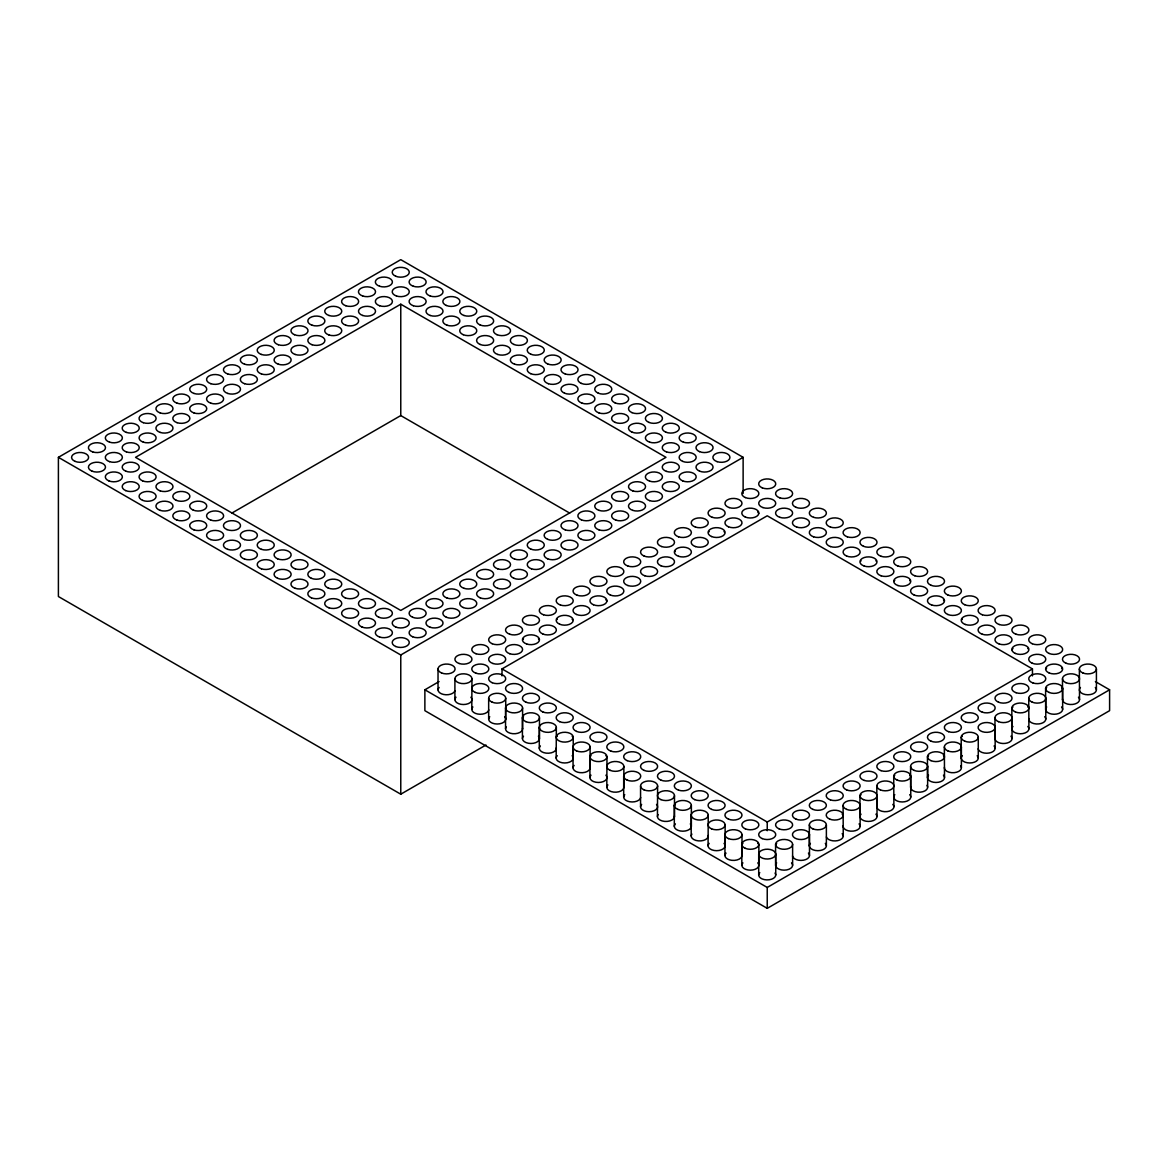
<?xml version="1.0" encoding="UTF-8"?>
<svg xmlns="http://www.w3.org/2000/svg" width="1168" height="1168" viewBox="0 0 1168 1168"><rect width="100%" height="100%" fill="white"/><g stroke="black" fill="none" stroke-linecap="round" stroke-linejoin="round"><path stroke-width="1.5" d="M485.961 745.009L400.77 794.196L58.4 596.527L58.4 457.33L400.77 259.661L743.125 457.33L743.125 493.48M400.77 304.206L135.546 457.33L400.77 610.441L665.979 457.33L400.77 304.206L400.77 415.574L231.848 513.088M58.4 457.33L400.77 654.985L743.125 457.33M1095.394 681.586L1109.6 689.792L1109.6 710.67L767.23 908.339L424.875 710.67L424.875 689.792L439.066 681.586M502.021 675.878L502.021 668.914L767.23 515.789L1032.454 668.914L1032.454 675.878M502.021 668.914L767.23 822.024L1032.454 668.914M424.875 689.792L767.23 887.446L1109.6 689.792M400.77 415.574L569.677 513.088M1096.416 668.972L1096.416 689.85M1079.363 668.972L1079.539 699.603M1062.661 688.463L1062.661 709.341M1062.486 678.725L1062.486 699.603M1045.783 698.201L1045.783 719.079M1045.608 688.463L1045.608 709.341M1028.731 698.201L1028.906 728.832M1012.028 717.692L1012.028 738.57M1011.853 707.954L1011.853 728.832M995.151 727.445A8.526 4.92 0 0 1 982.361 731.694A8.526 4.92 0 0 1 982.361 723.182A8.526 4.92 0 0 1 995.151 727.445L995.151 748.323M994.975 717.692L994.975 738.57M978.273 737.183L978.273 758.061M961.395 746.921L961.395 767.799M961.22 737.183L961.22 758.061M944.343 746.921L944.518 777.552M927.64 766.412L927.64 787.29M927.465 756.674L927.465 777.552M910.763 776.151L910.763 797.043M910.587 766.412L910.587 787.29M893.71 776.151L893.885 806.781M877.007 795.642L877.007 816.52M876.832 785.903L876.832 806.781M860.13 805.394L860.13 826.272M859.955 795.642L859.955 816.52M843.092 805.394L843.252 836.011M826.375 824.871L826.375 845.763M809.497 834.624A8.526 4.92 0 0 1 796.722 838.887A8.526 4.92 0 0 1 796.722 830.36A8.526 4.92 0 0 1 809.497 834.624L809.497 855.502M809.336 824.871L809.336 845.763M792.619 844.362A8.526 4.92 0 0 1 779.844 848.625A8.526 4.92 0 0 1 779.844 840.099A8.526 4.92 0 0 1 792.619 844.362L792.619 865.24M775.742 854.115A8.526 4.92 0 0 1 762.967 858.363A8.526 4.92 0 0 1 762.967 849.851A8.526 4.92 0 0 1 775.742 854.115L775.742 874.993M775.581 844.362L775.581 865.24M767.23 822.024L767.23 830.725M767.23 887.446L767.23 908.339M758.864 844.362L758.864 865.24M758.704 854.115L758.704 874.993M741.987 834.624L741.987 855.502M741.826 844.362L741.826 865.24M725.124 824.871L725.124 845.763M724.948 834.624L724.948 855.502M708.246 815.133A8.526 4.92 0 0 1 695.456 819.396A8.526 4.92 0 0 1 695.456 810.869A8.526 4.92 0 0 1 708.246 815.133L708.071 845.763M691.368 805.394L691.368 826.272M691.193 815.133L691.193 836.011M674.491 795.642L674.491 816.52M674.316 805.394L674.316 826.272M657.613 785.903L657.438 816.52M640.56 785.903L640.56 806.781M623.858 766.412L623.858 787.29M623.683 776.151L623.683 797.043M606.98 756.674A8.526 4.92 0 0 1 594.191 760.937A8.526 4.92 0 0 1 594.191 752.411A8.526 4.92 0 0 1 606.98 756.674L606.805 787.29M590.103 746.921L590.103 767.799M589.928 756.674L589.928 777.552M573.225 737.183A8.526 4.92 0 0 1 560.436 741.446A8.526 4.92 0 0 1 560.436 732.92A8.526 4.92 0 0 1 573.225 737.183L573.225 758.061M573.05 746.921L573.05 767.799M556.348 727.445A8.526 4.92 0 0 1 543.558 731.694A8.526 4.92 0 0 1 543.558 723.182A8.526 4.92 0 0 1 556.348 727.445L556.172 758.061M539.47 717.692L539.47 738.57M539.295 727.445L539.295 748.323M522.592 707.954A8.526 4.92 0 0 1 509.803 712.217A8.526 4.92 0 0 1 509.803 703.691A8.526 4.92 0 0 1 522.592 707.954L522.592 728.832M522.417 717.692L522.417 738.57M505.715 698.201L505.715 719.079M505.54 707.954L505.54 728.832M488.662 698.201L488.662 719.079M471.96 678.725A8.526 4.92 0 0 1 459.17 682.973A8.526 4.92 0 0 1 459.17 674.462A8.526 4.92 0 0 1 471.96 678.725L471.784 709.341M454.907 678.725L454.907 699.603M438.029 668.972L438.029 689.85M400.77 654.985L400.77 794.196M776.282 843.807A8.526 4.92 0 0 1 776.647 843.369M825.309 843.369A8.526 4.92 0 0 1 817.848 850.684A8.526 4.92 0 0 1 810.402 843.369M808.431 853.107A8.526 4.92 0 0 1 803.54 860.188A8.526 4.92 0 0 1 792.503 856.013M894.119 776.063A8.526 4.92 0 0 1 894.79 775.158M909.697 775.158A8.526 4.92 0 0 1 910.368 776.063M943.452 775.158A8.526 4.92 0 0 1 935.991 782.472A8.526 4.92 0 0 1 928.545 775.158M926.939 785.334A8.526 4.92 0 0 1 920.413 792.152A8.526 4.92 0 0 1 910.646 786.779M842.186 833.631A8.526 4.92 0 0 1 837.704 840.624A8.526 4.92 0 0 1 826.389 837.018M859.064 823.878A8.526 4.92 0 0 1 853.312 831.09A8.526 4.92 0 0 1 843.135 825.761M842.186 814.14A8.526 4.92 0 0 1 842.551 814.563M875.942 814.14A8.526 4.92 0 0 1 868.481 821.44A8.526 4.92 0 0 1 861.035 814.14M860.144 796.036A8.526 4.92 0 0 1 861.035 794.649M892.819 804.387A8.526 4.92 0 0 1 887.067 811.599A8.526 4.92 0 0 1 876.891 806.27M909.697 794.649A8.526 4.92 0 0 1 902.236 801.963A8.526 4.92 0 0 1 894.79 794.649M1061.581 706.961A8.526 4.92 0 0 1 1054.135 714.261A8.526 4.92 0 0 1 1046.674 706.961M1044.703 716.699A8.526 4.92 0 0 1 1038.965 723.912A8.526 4.92 0 0 1 1028.774 718.583M1012.043 708.334A8.526 4.92 0 0 1 1012.933 706.961M1027.84 706.961A8.526 4.92 0 0 1 1028.205 707.385M1027.84 726.438A8.526 4.92 0 0 1 1020.379 733.752A8.526 4.92 0 0 1 1012.933 726.438M1010.962 736.19A8.526 4.92 0 0 1 1005.21 743.403A8.526 4.92 0 0 1 995.019 738.059M994.085 745.929A8.526 4.92 0 0 1 989.179 753.01A8.526 4.92 0 0 1 978.142 748.819M961.921 736.614A8.526 4.92 0 0 1 962.301 736.19M960.695 765.858A8.526 4.92 0 0 1 954.168 772.676A8.526 4.92 0 0 1 944.386 767.303M977.207 755.667A8.526 4.92 0 0 1 969.747 762.981A8.526 4.92 0 0 1 962.301 755.667M928.166 756.105A8.526 4.92 0 0 1 928.545 755.667M943.452 755.667A8.526 4.92 0 0 1 943.817 756.105M943.452 599.768A8.526 4.92 0 0 1 944.343 601.155M894.119 581.182A8.526 4.92 0 0 1 894.79 580.277M909.697 580.277A8.526 4.92 0 0 1 910.368 581.182M860.67 561.224A8.526 4.92 0 0 1 861.035 560.801M875.942 560.801A8.526 4.92 0 0 1 876.307 561.224M1078.458 697.208A8.526 4.92 0 0 1 1072.72 704.421A8.526 4.92 0 0 1 1062.53 699.092M1095.336 687.47A8.526 4.92 0 0 1 1087.89 694.77A8.526 4.92 0 0 1 1080.429 687.47M1046.017 688.361A8.526 4.92 0 0 1 1046.674 687.47M1061.581 687.47A8.526 4.92 0 0 1 1062.252 688.361M1046.017 668.87A8.526 4.92 0 0 1 1046.674 667.979M1061.581 667.979A8.526 4.92 0 0 1 1062.252 668.87M1012.043 649.875A8.526 4.92 0 0 1 1012.933 648.488M1027.84 648.488A8.526 4.92 0 0 1 1028.205 648.926M961.921 619.697A8.526 4.92 0 0 1 962.301 619.259M605.9 599.768A8.526 4.92 0 0 1 606.791 601.155M522.826 639.641A8.526 4.92 0 0 1 523.498 638.75M538.404 638.75A8.526 4.92 0 0 1 539.061 639.641M556.873 619.697A8.526 4.92 0 0 1 557.238 619.259M572.159 619.259A8.526 4.92 0 0 1 572.524 619.697M708.772 531.995A8.526 4.92 0 0 1 709.137 531.571M724.043 531.571A8.526 4.92 0 0 1 724.408 531.995M674.71 551.953A8.526 4.92 0 0 1 675.381 551.048M757.798 512.08A8.526 4.92 0 0 1 758.689 513.453M757.798 862.86A8.526 4.92 0 0 1 750.352 870.16A8.526 4.92 0 0 1 742.892 862.86M791.554 862.86A8.526 4.92 0 0 1 784.108 870.16A8.526 4.92 0 0 1 776.647 862.86M775.041 873.036A8.526 4.92 0 0 1 766.807 879.898A8.526 4.92 0 0 1 759.769 872.598M605.9 775.158A8.526 4.92 0 0 1 598.454 782.472A8.526 4.92 0 0 1 590.993 775.158M623.814 786.779A8.526 4.92 0 0 1 613.623 792.108A8.526 4.92 0 0 1 607.871 784.911M640.692 797.54A8.526 4.92 0 0 1 629.64 801.73A8.526 4.92 0 0 1 624.749 794.649M656.533 804.387A8.526 4.92 0 0 1 649.087 811.702A8.526 4.92 0 0 1 641.626 804.387M674.71 805.292A8.526 4.92 0 0 1 675.381 804.387M674.447 816.023A8.526 4.92 0 0 1 664.665 821.396A8.526 4.92 0 0 1 658.139 814.563M690.288 823.878A8.526 4.92 0 0 1 682.842 831.193A8.526 4.92 0 0 1 675.381 823.878M708.188 835.5A8.526 4.92 0 0 1 698.42 840.872A8.526 4.92 0 0 1 691.894 834.054M724.043 843.369A8.526 4.92 0 0 1 716.597 850.684A8.526 4.92 0 0 1 709.137 843.369M742.527 843.807A8.526 4.92 0 0 1 742.892 843.369M757.798 843.369A8.526 4.92 0 0 1 758.163 843.807M741.943 854.991A8.526 4.92 0 0 1 731.767 860.32A8.526 4.92 0 0 1 726.014 853.107M454.907 690.857A8.526 4.92 0 0 1 443.577 694.464A8.526 4.92 0 0 1 439.11 687.47M470.894 697.208A8.526 4.92 0 0 1 463.433 704.523A8.526 4.92 0 0 1 455.987 697.208M488.793 709.852A8.526 4.92 0 0 1 477.756 714.042A8.526 4.92 0 0 1 472.865 706.961M504.649 716.699A8.526 4.92 0 0 1 497.188 724.014A8.526 4.92 0 0 1 489.742 716.699M522.826 717.59A8.526 4.92 0 0 1 523.498 716.699M522.549 728.321A8.526 4.92 0 0 1 512.767 733.694A8.526 4.92 0 0 1 506.24 726.876M538.404 736.19A8.526 4.92 0 0 1 530.944 743.49A8.526 4.92 0 0 1 523.498 736.19M556.873 736.614A8.526 4.92 0 0 1 557.238 736.19M572.159 736.19A8.526 4.92 0 0 1 572.524 736.614M556.304 747.812A8.526 4.92 0 0 1 546.113 753.141A8.526 4.92 0 0 1 540.375 745.929M572.159 755.667A8.526 4.92 0 0 1 564.699 762.981A8.526 4.92 0 0 1 557.238 755.667M590.628 756.105A8.526 4.92 0 0 1 590.993 755.667M605.9 755.667A8.526 4.92 0 0 1 606.28 756.105M590.059 767.303A8.526 4.92 0 0 1 579.868 772.632A8.526 4.92 0 0 1 574.116 765.42M795.977 819.118A8.526 4.92 0 0 0 809.453 815.644A8.526 4.92 0 0 0 797.496 810.636A8.526 4.92 0 0 0 795.977 819.118M779.1 828.857A8.526 4.92 0 0 0 792.576 825.382A8.526 4.92 0 0 0 780.618 820.389A8.526 4.92 0 0 0 779.1 828.857M812.855 828.857A8.526 4.92 0 0 0 826.331 825.382A8.526 4.92 0 0 0 814.373 820.389A8.526 4.92 0 0 0 812.855 828.857M914.121 750.907A8.526 4.92 0 0 0 927.596 747.432A8.526 4.92 0 0 0 915.639 742.439A8.526 4.92 0 0 0 914.121 750.907M897.243 760.66A8.526 4.92 0 0 0 910.719 757.171A8.526 4.92 0 0 0 898.761 752.177A8.526 4.92 0 0 0 897.243 760.66M930.998 760.66A8.526 4.92 0 0 0 944.474 757.171A8.526 4.92 0 0 0 932.517 752.177A8.526 4.92 0 0 0 930.998 760.66M914.121 770.398A8.526 4.92 0 0 0 927.596 766.923A8.526 4.92 0 0 0 915.639 761.916A8.526 4.92 0 0 0 914.121 770.398M812.855 809.38A8.526 4.92 0 0 0 826.331 805.891A8.526 4.92 0 0 0 814.373 800.898A8.526 4.92 0 0 0 812.855 809.38M829.733 819.118A8.526 4.92 0 0 0 843.208 815.644A8.526 4.92 0 0 0 831.251 810.636A8.526 4.92 0 0 0 829.733 819.118M846.61 809.38A8.526 4.92 0 0 0 860.086 805.891A8.526 4.92 0 0 0 848.129 800.898A8.526 4.92 0 0 0 846.61 809.38M830.463 799.905A8.526 4.92 0 0 0 843.252 795.642A8.526 4.92 0 0 0 830.463 791.378A8.526 4.92 0 0 0 830.463 799.905M846.61 789.889A8.526 4.92 0 0 0 860.086 786.414A8.526 4.92 0 0 0 848.129 781.407A8.526 4.92 0 0 0 846.61 789.889M863.488 799.627A8.526 4.92 0 0 0 876.964 796.153A8.526 4.92 0 0 0 865.006 791.145A8.526 4.92 0 0 0 863.488 799.627M864.218 780.414A8.526 4.92 0 0 0 877.007 776.151A8.526 4.92 0 0 0 864.218 771.902A8.526 4.92 0 0 0 864.218 780.414M880.365 789.889A8.526 4.92 0 0 0 893.841 786.414A8.526 4.92 0 0 0 881.884 781.407A8.526 4.92 0 0 0 880.365 789.889M881.095 770.676A8.526 4.92 0 0 0 893.885 766.412A8.526 4.92 0 0 0 881.095 762.149A8.526 4.92 0 0 0 881.095 770.676M897.243 780.136A8.526 4.92 0 0 0 910.719 776.662A8.526 4.92 0 0 0 898.761 771.668A8.526 4.92 0 0 0 897.243 780.136M1049.127 692.449A8.526 4.92 0 0 0 1062.617 688.974A8.526 4.92 0 0 0 1050.66 683.966A8.526 4.92 0 0 0 1049.127 692.449M1032.994 682.973A8.526 4.92 0 0 0 1045.783 678.725A8.526 4.92 0 0 0 1032.994 674.462A8.526 4.92 0 0 0 1032.994 682.973M1032.249 702.187A8.526 4.92 0 0 0 1045.74 698.712A8.526 4.92 0 0 0 1033.782 693.719A8.526 4.92 0 0 0 1032.249 702.187M1016.116 692.726A8.526 4.92 0 0 0 1028.906 688.463A8.526 4.92 0 0 0 1016.116 684.2A8.526 4.92 0 0 0 1016.116 692.726M1015.372 711.94A8.526 4.92 0 0 0 1028.862 708.465A8.526 4.92 0 0 0 1016.905 703.457A8.526 4.92 0 0 0 1015.372 711.94M998.494 702.187A8.526 4.92 0 0 0 1011.984 698.712A8.526 4.92 0 0 0 1000.027 693.719A8.526 4.92 0 0 0 998.494 702.187M982.361 712.217A8.526 4.92 0 0 0 995.151 707.954A8.526 4.92 0 0 0 982.361 703.691A8.526 4.92 0 0 0 982.361 712.217M998.494 721.678A8.526 4.92 0 0 0 1011.984 718.203A8.526 4.92 0 0 0 1000.027 713.195A8.526 4.92 0 0 0 998.494 721.678M965.483 721.955A8.526 4.92 0 0 0 978.273 717.692A8.526 4.92 0 0 0 965.483 713.429A8.526 4.92 0 0 0 965.483 721.955M947.876 750.907A8.526 4.92 0 0 0 961.352 747.432A8.526 4.92 0 0 0 949.394 742.439A8.526 4.92 0 0 0 947.876 750.907M964.753 741.169A8.526 4.92 0 0 0 978.229 737.694A8.526 4.92 0 0 0 966.272 732.686A8.526 4.92 0 0 0 964.753 741.169M930.998 741.169A8.526 4.92 0 0 0 944.474 737.694A8.526 4.92 0 0 0 932.517 732.686A8.526 4.92 0 0 0 930.998 741.169M948.606 731.694A8.526 4.92 0 0 0 961.395 727.445A8.526 4.92 0 0 0 948.606 723.182A8.526 4.92 0 0 0 948.606 731.694M914.121 595.008A8.526 4.92 0 0 0 927.596 591.534A8.526 4.92 0 0 0 915.639 586.526A8.526 4.92 0 0 0 914.121 595.008M930.998 585.27A8.526 4.92 0 0 0 944.474 581.781A8.526 4.92 0 0 0 932.517 576.788A8.526 4.92 0 0 0 930.998 585.27M897.973 585.548A8.526 4.92 0 0 0 910.763 581.284A8.526 4.92 0 0 0 897.973 577.021A8.526 4.92 0 0 0 897.973 585.548M914.851 575.795A8.526 4.92 0 0 0 927.64 571.532A8.526 4.92 0 0 0 914.851 567.268A8.526 4.92 0 0 0 914.851 575.795M881.095 575.795A8.526 4.92 0 0 0 893.885 571.532A8.526 4.92 0 0 0 881.095 567.268A8.526 4.92 0 0 0 881.095 575.795M897.973 566.057A8.526 4.92 0 0 0 910.763 561.793A8.526 4.92 0 0 0 897.973 557.53A8.526 4.92 0 0 0 897.973 566.057M881.095 556.304A8.526 4.92 0 0 0 893.885 552.055A8.526 4.92 0 0 0 881.095 547.792A8.526 4.92 0 0 0 881.095 556.304M864.218 566.057A8.526 4.92 0 0 0 877.007 561.793A8.526 4.92 0 0 0 864.218 557.53A8.526 4.92 0 0 0 864.218 566.057M846.61 556.026A8.526 4.92 0 0 0 860.086 552.552A8.526 4.92 0 0 0 848.129 547.558A8.526 4.92 0 0 0 846.61 556.026M863.488 546.288A8.526 4.92 0 0 0 876.964 542.813A8.526 4.92 0 0 0 865.006 537.806A8.526 4.92 0 0 0 863.488 546.288M830.463 546.566A8.526 4.92 0 0 0 843.252 542.302A8.526 4.92 0 0 0 830.463 538.039A8.526 4.92 0 0 0 830.463 546.566M847.34 536.827A8.526 4.92 0 0 0 860.13 532.564A8.526 4.92 0 0 0 847.34 528.301A8.526 4.92 0 0 0 847.34 536.827M813.6 536.827A8.526 4.92 0 0 0 826.375 532.564A8.526 4.92 0 0 0 813.6 528.301A8.526 4.92 0 0 0 813.6 536.827M830.463 527.075A8.526 4.92 0 0 0 843.252 522.811A8.526 4.92 0 0 0 830.463 518.548A8.526 4.92 0 0 0 830.463 527.075M796.722 527.075A8.526 4.92 0 0 0 809.497 522.811A8.526 4.92 0 0 0 796.722 518.548A8.526 4.92 0 0 0 796.722 527.075M813.6 517.336A8.526 4.92 0 0 0 826.375 513.073A8.526 4.92 0 0 0 813.6 508.81A8.526 4.92 0 0 0 813.6 517.336M779.844 517.336A8.526 4.92 0 0 0 792.619 513.073A8.526 4.92 0 0 0 779.844 508.81A8.526 4.92 0 0 0 779.844 517.336M795.977 507.321A8.526 4.92 0 0 0 809.453 503.831A8.526 4.92 0 0 0 797.496 498.838A8.526 4.92 0 0 0 795.977 507.321M1066.004 682.711A8.526 4.92 0 0 0 1079.495 679.221A8.526 4.92 0 0 0 1067.537 674.228A8.526 4.92 0 0 0 1066.004 682.711M1082.882 672.958A8.526 4.92 0 0 0 1096.372 669.483A8.526 4.92 0 0 0 1084.415 664.475A8.526 4.92 0 0 0 1082.882 672.958M1049.127 672.958A8.526 4.92 0 0 0 1062.617 669.483A8.526 4.92 0 0 0 1050.66 664.475A8.526 4.92 0 0 0 1049.127 672.958M1066.004 663.22A8.526 4.92 0 0 0 1079.495 659.745A8.526 4.92 0 0 0 1067.537 654.737A8.526 4.92 0 0 0 1066.004 663.22M1032.249 663.22A8.526 4.92 0 0 0 1045.74 659.745A8.526 4.92 0 0 0 1033.782 654.737A8.526 4.92 0 0 0 1032.249 663.22M1049.127 653.467A8.526 4.92 0 0 0 1062.617 649.992A8.526 4.92 0 0 0 1050.66 644.999A8.526 4.92 0 0 0 1049.127 653.467M1032.249 643.729A8.526 4.92 0 0 0 1045.74 640.254A8.526 4.92 0 0 0 1033.782 635.246A8.526 4.92 0 0 0 1032.249 643.729M1015.372 653.467A8.526 4.92 0 0 0 1028.862 649.992A8.526 4.92 0 0 0 1016.905 644.999A8.526 4.92 0 0 0 1015.372 653.467M999.239 644.006A8.526 4.92 0 0 0 1012.028 639.743A8.526 4.92 0 0 0 999.239 635.48A8.526 4.92 0 0 0 999.239 644.006M1016.116 634.268A8.526 4.92 0 0 0 1028.906 630.005A8.526 4.92 0 0 0 1016.116 625.741A8.526 4.92 0 0 0 1016.116 634.268M982.361 634.268A8.526 4.92 0 0 0 995.151 630.005A8.526 4.92 0 0 0 982.361 625.741A8.526 4.92 0 0 0 982.361 634.268M999.239 624.515A8.526 4.92 0 0 0 1012.028 620.252A8.526 4.92 0 0 0 999.239 615.989A8.526 4.92 0 0 0 999.239 624.515M965.483 624.515A8.526 4.92 0 0 0 978.273 620.252A8.526 4.92 0 0 0 965.483 615.989A8.526 4.92 0 0 0 965.483 624.515M982.361 614.777A8.526 4.92 0 0 0 995.151 610.514A8.526 4.92 0 0 0 982.361 606.25A8.526 4.92 0 0 0 982.361 614.777M947.876 614.499A8.526 4.92 0 0 0 961.352 611.025A8.526 4.92 0 0 0 949.394 606.017A8.526 4.92 0 0 0 947.876 614.499M964.753 604.747A8.526 4.92 0 0 0 978.229 601.272A8.526 4.92 0 0 0 966.272 596.279A8.526 4.92 0 0 0 964.753 604.747M931.728 605.024A8.526 4.92 0 0 0 944.518 600.761A8.526 4.92 0 0 0 931.728 596.512A8.526 4.92 0 0 0 931.728 605.024M947.876 595.008A8.526 4.92 0 0 0 961.352 591.534A8.526 4.92 0 0 0 949.394 586.526A8.526 4.92 0 0 0 947.876 595.008M492.195 643.729A8.526 4.92 0 0 0 505.671 640.254A8.526 4.92 0 0 0 493.714 635.246A8.526 4.92 0 0 0 492.195 643.729M476.048 653.744A8.526 4.92 0 0 0 488.837 649.481A8.526 4.92 0 0 0 476.048 645.218A8.526 4.92 0 0 0 476.048 653.744M509.803 653.744A8.526 4.92 0 0 0 522.592 649.481A8.526 4.92 0 0 0 509.803 645.218A8.526 4.92 0 0 0 509.803 653.744M492.925 663.497A8.526 4.92 0 0 0 505.715 659.234A8.526 4.92 0 0 0 492.925 654.971A8.526 4.92 0 0 0 492.925 663.497M610.324 575.517A8.526 4.92 0 0 0 623.814 572.043A8.526 4.92 0 0 0 611.857 567.049A8.526 4.92 0 0 0 610.324 575.517M594.191 585.548A8.526 4.92 0 0 0 606.98 581.284A8.526 4.92 0 0 0 594.191 577.021A8.526 4.92 0 0 0 594.191 585.548M627.946 585.548A8.526 4.92 0 0 0 640.736 581.284A8.526 4.92 0 0 0 627.946 577.021A8.526 4.92 0 0 0 627.946 585.548M610.324 595.008A8.526 4.92 0 0 0 623.814 591.534A8.526 4.92 0 0 0 611.857 586.526A8.526 4.92 0 0 0 610.324 595.008M509.803 634.268A8.526 4.92 0 0 0 522.592 630.005A8.526 4.92 0 0 0 509.803 625.741A8.526 4.92 0 0 0 509.803 634.268M526.68 644.006A8.526 4.92 0 0 0 539.47 639.743A8.526 4.92 0 0 0 526.68 635.48A8.526 4.92 0 0 0 526.68 644.006M542.813 633.99A8.526 4.92 0 0 0 556.304 630.501A8.526 4.92 0 0 0 544.346 625.508A8.526 4.92 0 0 0 542.813 633.99M526.68 624.515A8.526 4.92 0 0 0 539.47 620.252A8.526 4.92 0 0 0 526.68 615.989A8.526 4.92 0 0 0 526.68 624.515M543.558 614.777A8.526 4.92 0 0 0 556.348 610.514A8.526 4.92 0 0 0 543.558 606.25A8.526 4.92 0 0 0 543.558 614.777M559.691 624.238A8.526 4.92 0 0 0 573.181 620.763A8.526 4.92 0 0 0 561.224 615.755A8.526 4.92 0 0 0 559.691 624.238M560.436 605.024A8.526 4.92 0 0 0 573.225 600.761A8.526 4.92 0 0 0 560.436 596.512A8.526 4.92 0 0 0 560.436 605.024M576.569 614.499A8.526 4.92 0 0 0 590.059 611.025A8.526 4.92 0 0 0 578.102 606.017A8.526 4.92 0 0 0 576.569 614.499M577.313 595.286A8.526 4.92 0 0 0 590.103 591.023A8.526 4.92 0 0 0 577.313 586.759A8.526 4.92 0 0 0 577.313 595.286M593.446 604.747A8.526 4.92 0 0 0 606.937 601.272A8.526 4.92 0 0 0 594.979 596.279A8.526 4.92 0 0 0 593.446 604.747M745.345 517.059A8.526 4.92 0 0 0 758.82 513.584A8.526 4.92 0 0 0 746.863 508.576A8.526 4.92 0 0 0 745.345 517.059M729.212 507.584A8.526 4.92 0 0 0 741.987 503.335A8.526 4.92 0 0 0 729.212 499.072A8.526 4.92 0 0 0 729.212 507.584M728.467 526.797A8.526 4.92 0 0 0 741.943 523.322A8.526 4.92 0 0 0 729.985 518.329A8.526 4.92 0 0 0 728.467 526.797M712.334 517.336A8.526 4.92 0 0 0 725.124 513.073A8.526 4.92 0 0 0 712.334 508.81A8.526 4.92 0 0 0 712.334 517.336M711.589 536.55A8.526 4.92 0 0 0 725.065 533.075A8.526 4.92 0 0 0 713.122 528.067A8.526 4.92 0 0 0 711.589 536.55M695.456 527.075A8.526 4.92 0 0 0 708.246 522.811A8.526 4.92 0 0 0 695.456 518.548A8.526 4.92 0 0 0 695.456 527.075M678.579 536.827A8.526 4.92 0 0 0 691.368 532.564A8.526 4.92 0 0 0 678.579 528.301A8.526 4.92 0 0 0 678.579 536.827M695.456 546.566A8.526 4.92 0 0 0 708.246 542.302A8.526 4.92 0 0 0 695.456 538.039A8.526 4.92 0 0 0 695.456 546.566M678.579 556.304A8.526 4.92 0 0 0 691.368 552.055A8.526 4.92 0 0 0 678.579 547.792A8.526 4.92 0 0 0 678.579 556.304M661.701 546.566A8.526 4.92 0 0 0 674.491 542.302A8.526 4.92 0 0 0 661.701 538.039A8.526 4.92 0 0 0 661.701 546.566M762.967 507.584A8.526 4.92 0 0 0 775.742 503.335A8.526 4.92 0 0 0 762.967 499.072A8.526 4.92 0 0 0 762.967 507.584M779.844 497.845A8.526 4.92 0 0 0 792.619 493.582A8.526 4.92 0 0 0 779.844 489.319A8.526 4.92 0 0 0 779.844 497.845M745.345 497.568A8.526 4.92 0 0 0 758.82 494.093A8.526 4.92 0 0 0 746.863 489.085A8.526 4.92 0 0 0 745.345 497.568M762.222 487.83A8.526 4.92 0 0 0 775.698 484.355A8.526 4.92 0 0 0 763.741 479.347A8.526 4.92 0 0 0 762.222 487.83M644.824 575.795A8.526 4.92 0 0 0 657.613 571.532A8.526 4.92 0 0 0 644.824 567.268A8.526 4.92 0 0 0 644.824 575.795M660.957 565.779A8.526 4.92 0 0 0 674.447 562.304A8.526 4.92 0 0 0 662.49 557.297A8.526 4.92 0 0 0 660.957 565.779M627.946 566.057A8.526 4.92 0 0 0 640.736 561.793A8.526 4.92 0 0 0 627.946 557.53A8.526 4.92 0 0 0 627.946 566.057M644.079 556.026A8.526 4.92 0 0 0 657.569 552.552A8.526 4.92 0 0 0 645.612 547.558A8.526 4.92 0 0 0 644.079 556.026M762.222 838.609A8.526 4.92 0 0 0 775.698 835.135A8.526 4.92 0 0 0 763.741 830.127A8.526 4.92 0 0 0 762.222 838.609M745.345 848.348A8.526 4.92 0 0 0 758.82 844.873A8.526 4.92 0 0 0 746.863 839.865A8.526 4.92 0 0 0 745.345 848.348M611.068 751.185A8.526 4.92 0 0 0 623.858 746.921A8.526 4.92 0 0 0 611.068 742.658A8.526 4.92 0 0 0 611.068 751.185M627.201 760.66A8.526 4.92 0 0 0 640.692 757.171A8.526 4.92 0 0 0 628.734 752.177A8.526 4.92 0 0 0 627.201 760.66M610.324 770.398A8.526 4.92 0 0 0 623.814 766.923A8.526 4.92 0 0 0 611.857 761.916A8.526 4.92 0 0 0 610.324 770.398M644.079 770.398A8.526 4.92 0 0 0 657.569 766.923A8.526 4.92 0 0 0 645.612 761.916A8.526 4.92 0 0 0 644.079 770.398M627.201 780.136A8.526 4.92 0 0 0 640.692 776.662A8.526 4.92 0 0 0 628.734 771.668A8.526 4.92 0 0 0 627.201 780.136M660.957 780.136A8.526 4.92 0 0 0 674.447 776.662A8.526 4.92 0 0 0 662.49 771.668A8.526 4.92 0 0 0 660.957 780.136M644.079 789.889A8.526 4.92 0 0 0 657.569 786.414A8.526 4.92 0 0 0 645.612 781.407A8.526 4.92 0 0 0 644.079 789.889M678.579 790.167A8.526 4.92 0 0 0 691.368 785.903A8.526 4.92 0 0 0 678.579 781.64A8.526 4.92 0 0 0 678.579 790.167M660.957 799.627A8.526 4.92 0 0 0 674.447 796.153A8.526 4.92 0 0 0 662.49 791.145A8.526 4.92 0 0 0 660.957 799.627M677.834 809.38A8.526 4.92 0 0 0 691.31 805.891A8.526 4.92 0 0 0 679.367 800.898A8.526 4.92 0 0 0 677.834 809.38M694.712 799.627A8.526 4.92 0 0 0 708.188 796.153A8.526 4.92 0 0 0 696.245 791.145A8.526 4.92 0 0 0 694.712 799.627M711.589 809.38A8.526 4.92 0 0 0 725.065 805.891A8.526 4.92 0 0 0 713.122 800.898A8.526 4.92 0 0 0 711.589 809.38M728.467 819.118A8.526 4.92 0 0 0 741.943 815.644A8.526 4.92 0 0 0 729.985 810.636A8.526 4.92 0 0 0 728.467 819.118M711.589 828.857A8.526 4.92 0 0 0 725.065 825.382A8.526 4.92 0 0 0 713.122 820.389A8.526 4.92 0 0 0 711.589 828.857M745.345 828.857A8.526 4.92 0 0 0 758.82 825.382A8.526 4.92 0 0 0 746.863 820.389A8.526 4.92 0 0 0 745.345 828.857M728.467 838.609A8.526 4.92 0 0 0 741.943 835.135A8.526 4.92 0 0 0 729.985 830.127A8.526 4.92 0 0 0 728.467 838.609M459.17 663.497A8.526 4.92 0 0 0 471.96 659.234A8.526 4.92 0 0 0 459.17 654.971A8.526 4.92 0 0 0 459.17 663.497M441.562 672.958A8.526 4.92 0 0 0 455.038 669.483A8.526 4.92 0 0 0 443.081 664.475A8.526 4.92 0 0 0 441.562 672.958M476.048 673.235A8.526 4.92 0 0 0 488.837 668.972A8.526 4.92 0 0 0 476.048 664.709A8.526 4.92 0 0 0 476.048 673.235M492.195 682.711A8.526 4.92 0 0 0 505.671 679.221A8.526 4.92 0 0 0 493.714 674.228A8.526 4.92 0 0 0 492.195 682.711M475.318 692.449A8.526 4.92 0 0 0 488.793 688.974A8.526 4.92 0 0 0 476.836 683.966A8.526 4.92 0 0 0 475.318 692.449M509.073 692.449A8.526 4.92 0 0 0 522.549 688.974A8.526 4.92 0 0 0 510.591 683.966A8.526 4.92 0 0 0 509.073 692.449M492.195 702.187A8.526 4.92 0 0 0 505.671 698.712A8.526 4.92 0 0 0 493.714 693.719A8.526 4.92 0 0 0 492.195 702.187M525.936 702.187A8.526 4.92 0 0 0 539.426 698.712A8.526 4.92 0 0 0 527.469 693.719A8.526 4.92 0 0 0 525.936 702.187M525.936 721.678A8.526 4.92 0 0 0 539.426 718.203A8.526 4.92 0 0 0 527.469 713.195A8.526 4.92 0 0 0 525.936 721.678M542.813 711.94A8.526 4.92 0 0 0 556.304 708.465A8.526 4.92 0 0 0 544.346 703.457A8.526 4.92 0 0 0 542.813 711.94M559.691 721.678A8.526 4.92 0 0 0 573.181 718.203A8.526 4.92 0 0 0 561.224 713.195A8.526 4.92 0 0 0 559.691 721.678M576.569 731.416A8.526 4.92 0 0 0 590.059 727.941A8.526 4.92 0 0 0 578.102 722.948A8.526 4.92 0 0 0 576.569 731.416M593.446 741.169A8.526 4.92 0 0 0 606.937 737.694A8.526 4.92 0 0 0 594.979 732.686A8.526 4.92 0 0 0 593.446 741.169M576.569 750.907A8.526 4.92 0 0 0 590.059 747.432A8.526 4.92 0 0 0 578.102 742.439A8.526 4.92 0 0 0 576.569 750.907M429.503 607.535A8.526 4.92 0 0 0 442.979 604.06A8.526 4.92 0 0 0 431.021 599.053A8.526 4.92 0 0 0 429.503 607.535M412.625 617.273A8.526 4.92 0 0 0 426.101 613.799A8.526 4.92 0 0 0 414.144 608.805A8.526 4.92 0 0 0 412.625 617.273M446.38 617.273A8.526 4.92 0 0 0 459.856 613.799A8.526 4.92 0 0 0 447.899 608.805A8.526 4.92 0 0 0 446.38 617.273M430.247 627.304A8.526 4.92 0 0 0 443.022 623.04A8.526 4.92 0 0 0 430.247 618.777A8.526 4.92 0 0 0 430.247 627.304M547.646 539.324A8.526 4.92 0 0 0 561.122 535.849A8.526 4.92 0 0 0 549.164 530.856A8.526 4.92 0 0 0 547.646 539.324M530.768 549.077A8.526 4.92 0 0 0 544.244 545.602A8.526 4.92 0 0 0 532.287 540.594A8.526 4.92 0 0 0 530.768 549.077M565.254 549.354A8.526 4.92 0 0 0 578.043 545.091A8.526 4.92 0 0 0 565.254 540.828A8.526 4.92 0 0 0 565.254 549.354M547.646 558.815A8.526 4.92 0 0 0 561.122 555.34A8.526 4.92 0 0 0 549.164 550.332A8.526 4.92 0 0 0 547.646 558.815M447.125 598.074A8.526 4.92 0 0 0 459.9 593.811A8.526 4.92 0 0 0 447.125 589.548A8.526 4.92 0 0 0 447.125 598.074M463.258 607.535A8.526 4.92 0 0 0 476.734 604.06A8.526 4.92 0 0 0 464.776 599.053A8.526 4.92 0 0 0 463.258 607.535M480.136 597.797A8.526 4.92 0 0 0 493.611 594.322A8.526 4.92 0 0 0 481.654 589.314A8.526 4.92 0 0 0 480.136 597.797M464.003 588.322A8.526 4.92 0 0 0 476.778 584.058A8.526 4.92 0 0 0 464.003 579.795A8.526 4.92 0 0 0 464.003 588.322M480.88 578.583A8.526 4.92 0 0 0 493.655 574.32A8.526 4.92 0 0 0 480.88 570.057A8.526 4.92 0 0 0 480.88 578.583M497.743 588.322A8.526 4.92 0 0 0 510.533 584.058A8.526 4.92 0 0 0 497.743 579.795A8.526 4.92 0 0 0 497.743 588.322M497.743 568.831A8.526 4.92 0 0 0 510.533 564.582A8.526 4.92 0 0 0 497.743 560.319A8.526 4.92 0 0 0 497.743 568.831M513.891 578.306A8.526 4.92 0 0 0 527.367 574.831A8.526 4.92 0 0 0 515.409 569.823A8.526 4.92 0 0 0 513.891 578.306M514.621 559.092A8.526 4.92 0 0 0 527.41 554.829A8.526 4.92 0 0 0 514.621 550.566A8.526 4.92 0 0 0 514.621 559.092M531.498 568.831A8.526 4.92 0 0 0 544.288 564.582A8.526 4.92 0 0 0 531.498 560.319A8.526 4.92 0 0 0 531.498 568.831M682.652 480.866A8.526 4.92 0 0 0 696.143 477.391A8.526 4.92 0 0 0 684.185 472.383A8.526 4.92 0 0 0 682.652 480.866M666.519 471.405A8.526 4.92 0 0 0 679.309 467.142A8.526 4.92 0 0 0 666.519 462.878A8.526 4.92 0 0 0 666.519 471.405M665.775 490.604A8.526 4.92 0 0 0 679.265 487.129A8.526 4.92 0 0 0 667.308 482.136A8.526 4.92 0 0 0 665.775 490.604M649.642 481.143A8.526 4.92 0 0 0 662.431 476.88A8.526 4.92 0 0 0 649.642 472.617A8.526 4.92 0 0 0 649.642 481.143M649.642 500.634A8.526 4.92 0 0 0 662.431 496.371A8.526 4.92 0 0 0 649.642 492.108A8.526 4.92 0 0 0 649.642 500.634M632.764 490.881A8.526 4.92 0 0 0 645.554 486.618A8.526 4.92 0 0 0 632.764 482.369A8.526 4.92 0 0 0 632.764 490.881M615.886 500.634A8.526 4.92 0 0 0 628.676 496.371A8.526 4.92 0 0 0 615.886 492.108A8.526 4.92 0 0 0 615.886 500.634M632.764 510.372A8.526 4.92 0 0 0 645.554 506.109A8.526 4.92 0 0 0 632.764 501.846A8.526 4.92 0 0 0 632.764 510.372M615.886 520.125A8.526 4.92 0 0 0 628.676 515.862A8.526 4.92 0 0 0 615.886 511.599A8.526 4.92 0 0 0 615.886 520.125M599.009 510.372A8.526 4.92 0 0 0 611.798 506.109A8.526 4.92 0 0 0 599.009 501.846A8.526 4.92 0 0 0 599.009 510.372M581.401 539.324A8.526 4.92 0 0 0 594.877 535.849A8.526 4.92 0 0 0 582.92 530.856A8.526 4.92 0 0 0 581.401 539.324M599.009 529.863A8.526 4.92 0 0 0 611.798 525.6A8.526 4.92 0 0 0 599.009 521.337A8.526 4.92 0 0 0 599.009 529.863M565.254 529.863A8.526 4.92 0 0 0 578.043 525.6A8.526 4.92 0 0 0 565.254 521.337A8.526 4.92 0 0 0 565.254 529.863M581.401 519.848A8.526 4.92 0 0 0 594.877 516.358A8.526 4.92 0 0 0 582.92 511.365A8.526 4.92 0 0 0 581.401 519.848M548.376 383.703A8.526 4.92 0 0 0 561.166 379.439A8.526 4.92 0 0 0 548.376 375.176A8.526 4.92 0 0 0 548.376 383.703M565.254 373.964A8.526 4.92 0 0 0 578.043 369.701A8.526 4.92 0 0 0 565.254 365.438A8.526 4.92 0 0 0 565.254 373.964M530.768 373.687A8.526 4.92 0 0 0 544.244 370.212A8.526 4.92 0 0 0 532.287 365.204A8.526 4.92 0 0 0 530.768 373.687M547.646 363.934A8.526 4.92 0 0 0 561.122 360.459A8.526 4.92 0 0 0 549.164 355.466A8.526 4.92 0 0 0 547.646 363.934M514.621 364.212A8.526 4.92 0 0 0 527.41 359.948A8.526 4.92 0 0 0 514.621 355.685A8.526 4.92 0 0 0 514.621 364.212M530.768 354.196A8.526 4.92 0 0 0 544.244 350.721A8.526 4.92 0 0 0 532.287 345.713A8.526 4.92 0 0 0 530.768 354.196M513.891 344.458A8.526 4.92 0 0 0 527.367 340.968A8.526 4.92 0 0 0 515.409 335.975A8.526 4.92 0 0 0 513.891 344.458M497.743 354.473A8.526 4.92 0 0 0 510.533 350.21A8.526 4.92 0 0 0 497.743 345.947A8.526 4.92 0 0 0 497.743 354.473M480.136 344.458A8.526 4.92 0 0 0 493.611 340.968A8.526 4.92 0 0 0 481.654 335.975A8.526 4.92 0 0 0 480.136 344.458M497.013 334.705A8.526 4.92 0 0 0 510.489 331.23A8.526 4.92 0 0 0 498.532 326.222A8.526 4.92 0 0 0 497.013 334.705M463.258 334.705A8.526 4.92 0 0 0 476.734 331.23A8.526 4.92 0 0 0 464.776 326.222A8.526 4.92 0 0 0 463.258 334.705M480.136 324.967A8.526 4.92 0 0 0 493.611 321.492A8.526 4.92 0 0 0 481.654 316.484A8.526 4.92 0 0 0 480.136 324.967M447.125 325.244A8.526 4.92 0 0 0 459.9 320.981A8.526 4.92 0 0 0 447.125 316.718A8.526 4.92 0 0 0 447.125 325.244M464.003 315.491A8.526 4.92 0 0 0 476.778 311.228A8.526 4.92 0 0 0 464.003 306.98A8.526 4.92 0 0 0 464.003 315.491M430.247 315.491A8.526 4.92 0 0 0 443.022 311.228A8.526 4.92 0 0 0 430.247 306.98A8.526 4.92 0 0 0 430.247 315.491M446.38 305.476A8.526 4.92 0 0 0 459.856 302.001A8.526 4.92 0 0 0 447.899 296.993A8.526 4.92 0 0 0 446.38 305.476M413.37 305.753A8.526 4.92 0 0 0 426.145 301.49A8.526 4.92 0 0 0 413.37 297.227A8.526 4.92 0 0 0 413.37 305.753M430.247 296.015A8.526 4.92 0 0 0 443.022 291.752A8.526 4.92 0 0 0 430.247 287.489A8.526 4.92 0 0 0 430.247 296.015M699.53 471.127A8.526 4.92 0 0 0 713.02 467.638A8.526 4.92 0 0 0 701.063 462.645A8.526 4.92 0 0 0 699.53 471.127M717.152 461.652A8.526 4.92 0 0 0 729.942 457.389A8.526 4.92 0 0 0 717.152 453.126A8.526 4.92 0 0 0 717.152 461.652M682.652 461.375A8.526 4.92 0 0 0 696.143 457.9A8.526 4.92 0 0 0 684.185 452.907A8.526 4.92 0 0 0 682.652 461.375M699.53 451.636A8.526 4.92 0 0 0 713.02 448.162A8.526 4.92 0 0 0 701.063 443.154A8.526 4.92 0 0 0 699.53 451.636M666.519 451.914A8.526 4.92 0 0 0 679.309 447.651A8.526 4.92 0 0 0 666.519 443.387A8.526 4.92 0 0 0 666.519 451.914M683.397 442.161A8.526 4.92 0 0 0 696.186 437.912A8.526 4.92 0 0 0 683.397 433.649A8.526 4.92 0 0 0 683.397 442.161M665.775 432.145A8.526 4.92 0 0 0 679.265 428.671A8.526 4.92 0 0 0 667.308 423.663A8.526 4.92 0 0 0 665.775 432.145M649.642 442.161A8.526 4.92 0 0 0 662.431 437.912A8.526 4.92 0 0 0 649.642 433.649A8.526 4.92 0 0 0 649.642 442.161M632.034 432.145A8.526 4.92 0 0 0 645.51 428.671A8.526 4.92 0 0 0 633.552 423.663A8.526 4.92 0 0 0 632.034 432.145M648.912 422.407A8.526 4.92 0 0 0 662.387 418.932A8.526 4.92 0 0 0 650.43 413.925A8.526 4.92 0 0 0 648.912 422.407M615.156 422.407A8.526 4.92 0 0 0 628.632 418.932A8.526 4.92 0 0 0 616.675 413.925A8.526 4.92 0 0 0 615.156 422.407M632.034 412.654A8.526 4.92 0 0 0 645.51 409.18A8.526 4.92 0 0 0 633.552 404.186A8.526 4.92 0 0 0 632.034 412.654M599.009 412.932A8.526 4.92 0 0 0 611.798 408.669A8.526 4.92 0 0 0 599.009 404.405A8.526 4.92 0 0 0 599.009 412.932M615.156 402.916A8.526 4.92 0 0 0 628.632 399.441A8.526 4.92 0 0 0 616.675 394.434A8.526 4.92 0 0 0 615.156 402.916M582.131 403.194A8.526 4.92 0 0 0 594.921 398.93A8.526 4.92 0 0 0 582.131 394.667A8.526 4.92 0 0 0 582.131 403.194M598.279 393.178A8.526 4.92 0 0 0 611.755 389.689A8.526 4.92 0 0 0 599.797 384.695A8.526 4.92 0 0 0 598.279 393.178M564.524 393.178A8.526 4.92 0 0 0 577.999 389.689A8.526 4.92 0 0 0 566.042 384.695A8.526 4.92 0 0 0 564.524 393.178M581.401 383.425A8.526 4.92 0 0 0 594.877 379.95A8.526 4.92 0 0 0 582.92 374.943A8.526 4.92 0 0 0 581.401 383.425M126.451 432.423A8.526 4.92 0 0 0 139.24 428.16A8.526 4.92 0 0 0 126.451 423.896A8.526 4.92 0 0 0 126.451 432.423M109.573 442.161A8.526 4.92 0 0 0 122.363 437.912A8.526 4.92 0 0 0 109.573 433.649A8.526 4.92 0 0 0 109.573 442.161M143.328 442.161A8.526 4.92 0 0 0 156.118 437.912A8.526 4.92 0 0 0 143.328 433.649A8.526 4.92 0 0 0 143.328 442.161M126.451 451.914A8.526 4.92 0 0 0 139.24 447.651A8.526 4.92 0 0 0 126.451 443.387A8.526 4.92 0 0 0 126.451 451.914M244.594 364.212A8.526 4.92 0 0 0 257.383 359.948A8.526 4.92 0 0 0 244.594 355.685A8.526 4.92 0 0 0 244.594 364.212M227.716 373.964A8.526 4.92 0 0 0 240.506 369.701A8.526 4.92 0 0 0 227.716 365.438A8.526 4.92 0 0 0 227.716 373.964M261.471 373.964A8.526 4.92 0 0 0 274.261 369.701A8.526 4.92 0 0 0 261.471 365.438A8.526 4.92 0 0 0 261.471 373.964M244.594 383.703A8.526 4.92 0 0 0 257.383 379.439A8.526 4.92 0 0 0 244.594 375.176A8.526 4.92 0 0 0 244.594 383.703M143.328 422.685A8.526 4.92 0 0 0 156.118 418.421A8.526 4.92 0 0 0 143.328 414.158A8.526 4.92 0 0 0 143.328 422.685M160.206 432.423A8.526 4.92 0 0 0 172.995 428.16A8.526 4.92 0 0 0 160.206 423.896A8.526 4.92 0 0 0 160.206 432.423M177.083 422.685A8.526 4.92 0 0 0 189.873 418.421A8.526 4.92 0 0 0 177.083 414.158A8.526 4.92 0 0 0 177.083 422.685M160.206 412.932A8.526 4.92 0 0 0 172.995 408.669A8.526 4.92 0 0 0 160.206 404.405A8.526 4.92 0 0 0 160.206 412.932M177.083 403.194A8.526 4.92 0 0 0 189.873 398.93A8.526 4.92 0 0 0 177.083 394.667A8.526 4.92 0 0 0 177.083 403.194M193.961 412.932A8.526 4.92 0 0 0 206.751 408.669A8.526 4.92 0 0 0 193.961 404.405A8.526 4.92 0 0 0 193.961 412.932M193.961 393.441A8.526 4.92 0 0 0 206.751 389.192A8.526 4.92 0 0 0 193.961 384.929A8.526 4.92 0 0 0 193.961 393.441M210.839 403.194A8.526 4.92 0 0 0 223.628 398.93A8.526 4.92 0 0 0 210.839 394.667A8.526 4.92 0 0 0 210.839 403.194M210.839 383.703A8.526 4.92 0 0 0 223.628 379.439A8.526 4.92 0 0 0 210.839 375.176A8.526 4.92 0 0 0 210.839 383.703M227.716 393.441A8.526 4.92 0 0 0 240.506 389.192A8.526 4.92 0 0 0 227.716 384.929A8.526 4.92 0 0 0 227.716 393.441M379.615 305.753A8.526 4.92 0 0 0 392.404 301.49A8.526 4.92 0 0 0 379.615 297.227A8.526 4.92 0 0 0 379.615 305.753M362.737 296.015A8.526 4.92 0 0 0 375.527 291.752A8.526 4.92 0 0 0 362.737 287.489A8.526 4.92 0 0 0 362.737 296.015M362.737 315.491A8.526 4.92 0 0 0 375.527 311.228A8.526 4.92 0 0 0 362.737 306.98A8.526 4.92 0 0 0 362.737 315.491M345.859 305.753A8.526 4.92 0 0 0 358.649 301.49A8.526 4.92 0 0 0 345.859 297.227A8.526 4.92 0 0 0 345.859 305.753M345.859 325.244A8.526 4.92 0 0 0 358.649 320.981A8.526 4.92 0 0 0 345.859 316.718A8.526 4.92 0 0 0 345.859 325.244M328.982 315.491A8.526 4.92 0 0 0 341.771 311.228A8.526 4.92 0 0 0 328.982 306.98A8.526 4.92 0 0 0 328.982 315.491M312.104 325.244A8.526 4.92 0 0 0 324.894 320.981A8.526 4.92 0 0 0 312.104 316.718A8.526 4.92 0 0 0 312.104 325.244M328.982 334.982A8.526 4.92 0 0 0 341.771 330.719A8.526 4.92 0 0 0 328.982 326.456A8.526 4.92 0 0 0 328.982 334.982M312.104 344.735A8.526 4.92 0 0 0 324.894 340.472A8.526 4.92 0 0 0 312.104 336.209A8.526 4.92 0 0 0 312.104 344.735M294.482 334.705A8.526 4.92 0 0 0 307.972 331.23A8.526 4.92 0 0 0 296.015 326.222A8.526 4.92 0 0 0 294.482 334.705M396.492 296.015A8.526 4.92 0 0 0 409.267 291.752A8.526 4.92 0 0 0 396.492 287.489A8.526 4.92 0 0 0 396.492 296.015M413.37 286.262A8.526 4.92 0 0 0 426.145 281.999A8.526 4.92 0 0 0 413.37 277.736A8.526 4.92 0 0 0 413.37 286.262M379.615 286.262A8.526 4.92 0 0 0 392.404 281.999A8.526 4.92 0 0 0 379.615 277.736A8.526 4.92 0 0 0 379.615 286.262M395.748 276.247A8.526 4.92 0 0 0 409.223 272.772A8.526 4.92 0 0 0 397.266 267.764A8.526 4.92 0 0 0 395.748 276.247M278.349 364.212A8.526 4.92 0 0 0 291.139 359.948A8.526 4.92 0 0 0 278.349 355.685A8.526 4.92 0 0 0 278.349 364.212M295.227 354.473A8.526 4.92 0 0 0 308.016 350.21A8.526 4.92 0 0 0 295.227 345.947A8.526 4.92 0 0 0 295.227 354.473M261.471 354.473A8.526 4.92 0 0 0 274.261 350.21A8.526 4.92 0 0 0 261.471 345.947A8.526 4.92 0 0 0 261.471 354.473M278.349 344.735A8.526 4.92 0 0 0 291.139 340.472A8.526 4.92 0 0 0 278.349 336.209A8.526 4.92 0 0 0 278.349 344.735M395.748 627.026A8.526 4.92 0 0 0 409.223 623.551A8.526 4.92 0 0 0 397.266 618.544A8.526 4.92 0 0 0 395.748 627.026M379.615 637.042A8.526 4.92 0 0 0 392.404 632.779A8.526 4.92 0 0 0 379.615 628.515A8.526 4.92 0 0 0 379.615 637.042M412.625 636.764A8.526 4.92 0 0 0 426.101 633.29A8.526 4.92 0 0 0 414.144 628.296A8.526 4.92 0 0 0 412.625 636.764M395.748 646.517A8.526 4.92 0 0 0 409.223 643.042A8.526 4.92 0 0 0 397.266 638.035A8.526 4.92 0 0 0 395.748 646.517M244.594 539.601A8.526 4.92 0 0 0 257.383 535.338A8.526 4.92 0 0 0 244.594 531.075A8.526 4.92 0 0 0 244.594 539.601M227.716 549.354A8.526 4.92 0 0 0 240.506 545.091A8.526 4.92 0 0 0 227.716 540.828A8.526 4.92 0 0 0 227.716 549.354M261.471 549.354A8.526 4.92 0 0 0 274.261 545.091A8.526 4.92 0 0 0 261.471 540.828A8.526 4.92 0 0 0 261.471 549.354M244.594 559.092A8.526 4.92 0 0 0 257.383 554.829A8.526 4.92 0 0 0 244.594 550.566A8.526 4.92 0 0 0 244.594 559.092M277.604 558.815A8.526 4.92 0 0 0 291.095 555.34A8.526 4.92 0 0 0 279.137 550.332A8.526 4.92 0 0 0 277.604 558.815M261.471 568.831A8.526 4.92 0 0 0 274.261 564.582A8.526 4.92 0 0 0 261.471 560.319A8.526 4.92 0 0 0 261.471 568.831M295.227 568.831A8.526 4.92 0 0 0 308.016 564.582A8.526 4.92 0 0 0 295.227 560.319A8.526 4.92 0 0 0 295.227 568.831M277.604 578.306A8.526 4.92 0 0 0 291.095 574.831A8.526 4.92 0 0 0 279.137 569.823A8.526 4.92 0 0 0 277.604 578.306M311.36 578.306A8.526 4.92 0 0 0 324.85 574.831A8.526 4.92 0 0 0 312.893 569.823A8.526 4.92 0 0 0 311.36 578.306M295.227 588.322A8.526 4.92 0 0 0 308.016 584.058A8.526 4.92 0 0 0 295.227 579.795A8.526 4.92 0 0 0 295.227 588.322M311.36 597.797A8.526 4.92 0 0 0 324.85 594.322A8.526 4.92 0 0 0 312.893 589.314A8.526 4.92 0 0 0 311.36 597.797M328.237 588.044A8.526 4.92 0 0 0 341.728 584.569A8.526 4.92 0 0 0 329.77 579.576A8.526 4.92 0 0 0 328.237 588.044M345.115 597.797A8.526 4.92 0 0 0 358.591 594.322A8.526 4.92 0 0 0 346.648 589.314A8.526 4.92 0 0 0 345.115 597.797M328.982 607.813A8.526 4.92 0 0 0 341.771 603.549A8.526 4.92 0 0 0 328.982 599.286A8.526 4.92 0 0 0 328.982 607.813M361.992 607.535A8.526 4.92 0 0 0 375.468 604.06A8.526 4.92 0 0 0 363.525 599.053A8.526 4.92 0 0 0 361.992 607.535M345.859 617.551A8.526 4.92 0 0 0 358.649 613.302A8.526 4.92 0 0 0 345.859 609.039A8.526 4.92 0 0 0 345.859 617.551M378.87 617.273A8.526 4.92 0 0 0 392.346 613.799A8.526 4.92 0 0 0 380.403 608.805A8.526 4.92 0 0 0 378.87 617.273M361.992 627.026A8.526 4.92 0 0 0 375.468 623.551A8.526 4.92 0 0 0 363.525 618.544A8.526 4.92 0 0 0 361.992 627.026M92.695 451.914A8.526 4.92 0 0 0 105.485 447.651A8.526 4.92 0 0 0 92.695 443.387A8.526 4.92 0 0 0 92.695 451.914M75.088 461.375A8.526 4.92 0 0 0 88.564 457.9A8.526 4.92 0 0 0 76.606 452.907A8.526 4.92 0 0 0 75.088 461.375M109.573 461.652A8.526 4.92 0 0 0 122.363 457.389A8.526 4.92 0 0 0 109.573 453.126A8.526 4.92 0 0 0 109.573 461.652M91.965 471.127A8.526 4.92 0 0 0 105.441 467.638A8.526 4.92 0 0 0 93.484 462.645A8.526 4.92 0 0 0 91.965 471.127M125.721 471.127A8.526 4.92 0 0 0 139.196 467.638A8.526 4.92 0 0 0 127.239 462.645A8.526 4.92 0 0 0 125.721 471.127M108.843 480.866A8.526 4.92 0 0 0 122.319 477.391A8.526 4.92 0 0 0 110.361 472.383A8.526 4.92 0 0 0 108.843 480.866M142.598 480.866A8.526 4.92 0 0 0 156.074 477.391A8.526 4.92 0 0 0 144.117 472.383A8.526 4.92 0 0 0 142.598 480.866M125.721 490.604A8.526 4.92 0 0 0 139.196 487.129A8.526 4.92 0 0 0 127.239 482.136A8.526 4.92 0 0 0 125.721 490.604M160.206 490.881A8.526 4.92 0 0 0 172.995 486.618A8.526 4.92 0 0 0 160.206 482.369A8.526 4.92 0 0 0 160.206 490.881M142.598 500.357A8.526 4.92 0 0 0 156.074 496.882A8.526 4.92 0 0 0 144.117 491.874A8.526 4.92 0 0 0 142.598 500.357M160.206 510.372A8.526 4.92 0 0 0 172.995 506.109A8.526 4.92 0 0 0 160.206 501.846A8.526 4.92 0 0 0 160.206 510.372M176.353 500.357A8.526 4.92 0 0 0 189.829 496.882A8.526 4.92 0 0 0 177.872 491.874A8.526 4.92 0 0 0 176.353 500.357M193.216 510.095A8.526 4.92 0 0 0 206.707 506.62A8.526 4.92 0 0 0 194.749 501.612A8.526 4.92 0 0 0 193.216 510.095M177.083 520.125A8.526 4.92 0 0 0 189.873 515.862A8.526 4.92 0 0 0 177.083 511.599A8.526 4.92 0 0 0 177.083 520.125M210.839 520.125A8.526 4.92 0 0 0 223.628 515.862A8.526 4.92 0 0 0 210.839 511.599A8.526 4.92 0 0 0 210.839 520.125M193.961 529.863A8.526 4.92 0 0 0 206.751 525.6A8.526 4.92 0 0 0 193.961 521.337A8.526 4.92 0 0 0 193.961 529.863M226.972 529.586A8.526 4.92 0 0 0 240.462 526.111A8.526 4.92 0 0 0 228.505 521.103A8.526 4.92 0 0 0 226.972 529.586M210.839 539.601A8.526 4.92 0 0 0 223.628 535.338A8.526 4.92 0 0 0 210.839 531.075A8.526 4.92 0 0 0 210.839 539.601"/></g></svg>
